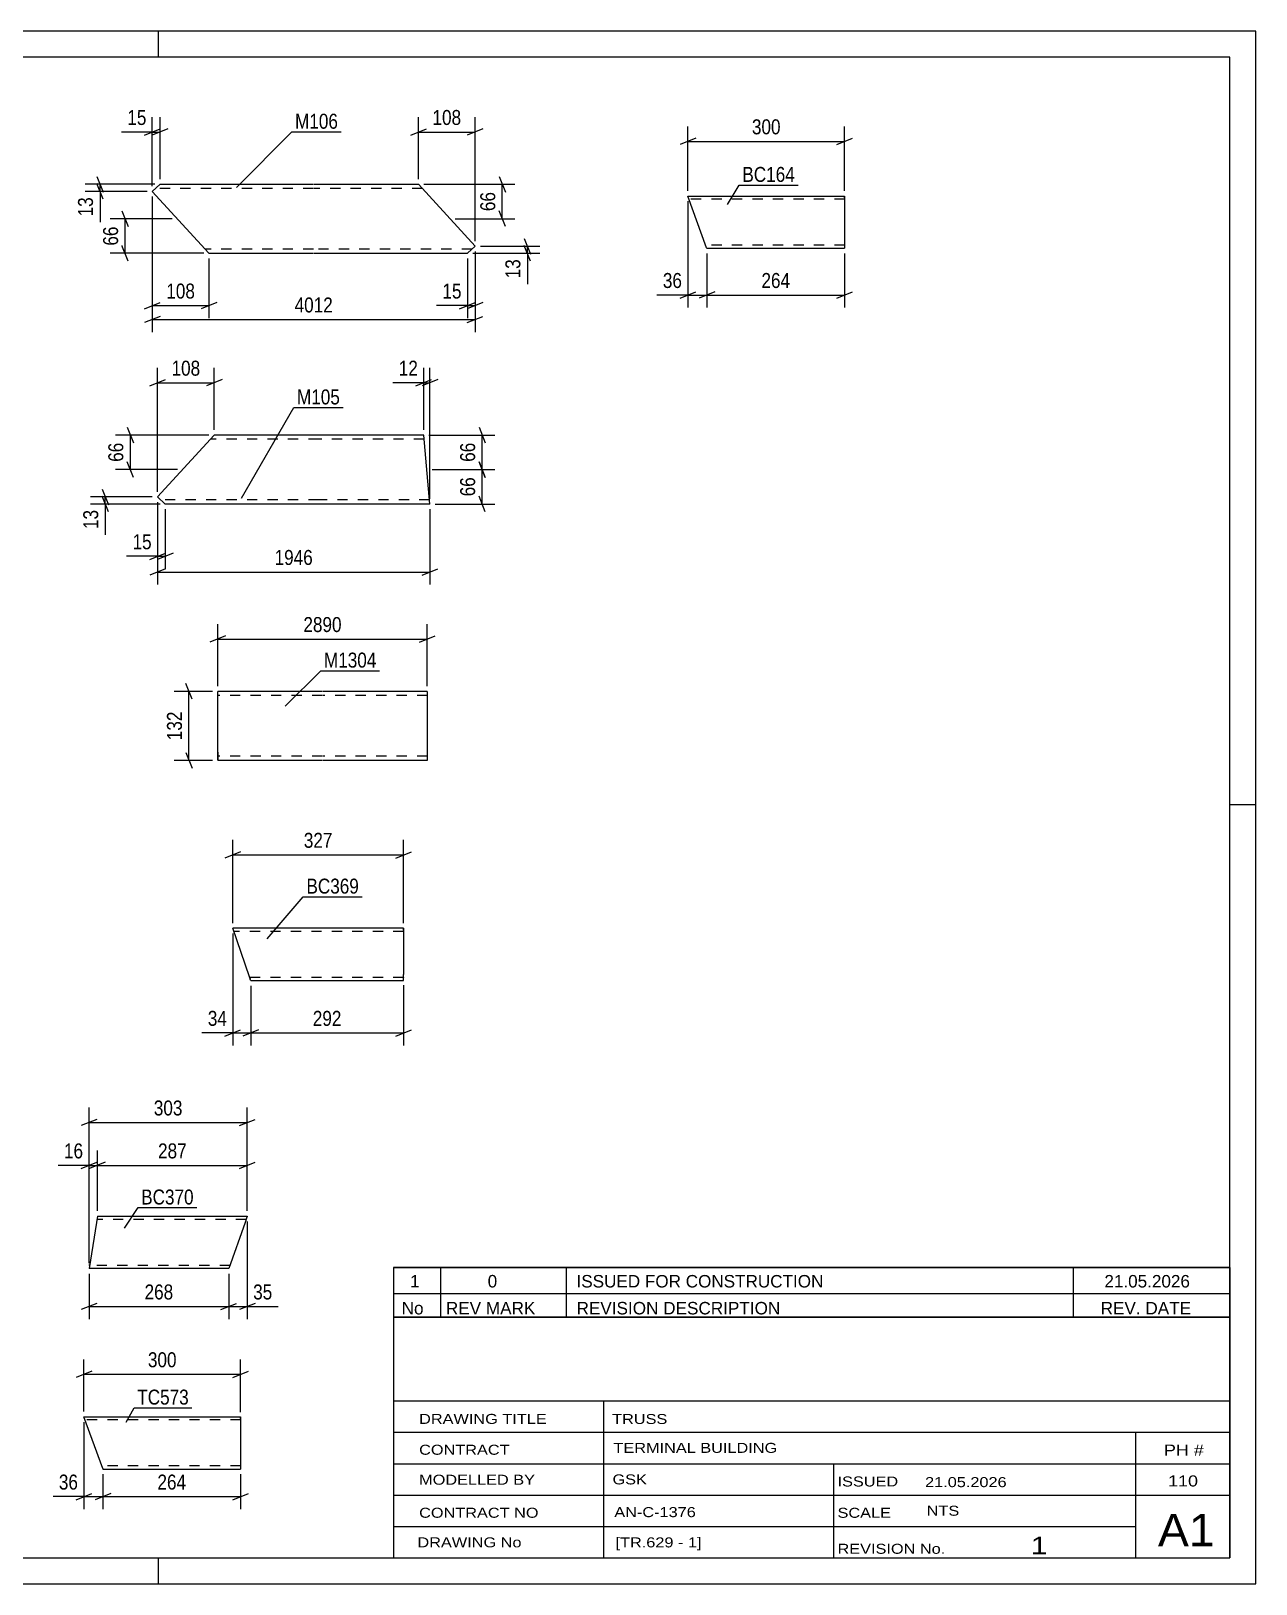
# Model space of a CAD drawing. Header units: millimetres. Extents: x 0 to 420, y 0 to 297.
# Drawn here: x 185.6 to 420, y 0 to 297 of the extents above; entities that cross this region are included whole.
import ezdxf

# ---------------------------------------------------------------- set-up
doc = ezdxf.new("R2010")
doc.units = ezdxf.units.MM
doc.linetypes.add('DXK_LINE_DOT2', pattern=[3.9198, 1.9599, -1.9599])
doc.styles.add('Arial Narrow', font='ARIALN.TTF', dxfattribs={"height": 0.2})

# ---------------------------------------------------------------- blocks, each defined once
blk = doc.blocks.new('Unknown-122571233-1134')
at = {"color": 5, "linetype": 'Continuous'}
for p, q in [((420, 297), (0, 297)), ((210, 292), (210, 297)), ((420, 0), (420, 297)), ((415, 292), (5, 292)), ((415, 5), (415, 292)), ((420, 149), (415, 149)), ((5, 5), (415, 5)), ((210, 0), (210, 5)), ((0, 0), (420, 0))]:
    blk.add_line(p, q, dxfattribs=at)
blk = doc.blocks.new('Part-122571233-10140 - 10135')
at = {"color": 2, "linetype": 'Continuous'}
for p, q in [((210.31, 267.69), (208.83, 266.34)), ((210.31, 267.69), (239.67, 267.69)), ((239.77, 267.69), (259.77, 267.69)), ((259.77, 267.69), (270.6, 255.83)), ((208.83, 266.34), (219.67, 254.49)), ((270.6, 255.83), (269.13, 254.49)), ((219.67, 254.49), (239.67, 254.49)), ((239.77, 254.49), (269.13, 254.49))]:
    blk.add_line(p, q, dxfattribs=at)
at = {"color": 7, "linetype": 'DXK_LINE_DOT2'}
for p, q in [((239.67, 266.89), (209.43, 266.89)), ((260.5, 266.89), (239.77, 266.89)), ((239.67, 255.29), (218.93, 255.29)), ((270, 255.29), (239.77, 255.29))]:
    blk.add_line(p, q, dxfattribs=at)
blk = doc.blocks.new('Part-122571233-10148 - 10147')
at = {"color": 2, "linetype": 'Continuous'}
for p, q in [((209.83, 207.89), (220.67, 219.74)), ((240.67, 219.74), (220.67, 219.74)), ((260.77, 219.74), (240.77, 219.74)), ((261.95, 206.54), (260.77, 219.74)), ((211.31, 206.54), (209.83, 207.89)), ((240.67, 206.54), (211.31, 206.54)), ((261.95, 206.54), (240.77, 206.54))]:
    blk.add_line(p, q, dxfattribs=at)
at = {"color": 7, "linetype": 'DXK_LINE_DOT2'}
for p, q in [((240.67, 218.94), (219.94, 218.94)), ((260.84, 218.94), (240.77, 218.94)), ((240.67, 207.34), (210.43, 207.34)), ((261.88, 207.34), (240.77, 207.34)), ((261.88, 207.34), (261.87, 207.4))]:
    blk.add_line(p, q, dxfattribs=at)
blk = doc.blocks.new('Part-122571233-12388 - 12387')
at = {"color": 2, "linetype": 'Continuous'}
for p, q in [((198.14, 69.13), (196.72, 60.33)), ((198.33, 70.33), (198.14, 69.13)), ((198.33, 70.33), (227, 70.33)), ((226.58, 69.13), (223.47, 60.33)), ((226.88, 69.98), (226.58, 69.13)), ((226.97, 70.24), (226.88, 69.98)), ((227, 70.33), (226.97, 70.24)), ((223.47, 60.33), (196.72, 60.33))]:
    blk.add_line(p, q, dxfattribs=at)
at = {"color": 7, "linetype": 'DXK_LINE_DOT2'}
for p, q in [((226.79, 69.73), (198.24, 69.73)), ((198.32, 70.24), (198.28, 69.98)), ((198.33, 70.33), (198.32, 70.24)), ((227, 70.33), (226.88, 69.98)), ((196.82, 60.98), (196.81, 60.93)), ((196.81, 60.93), (196.82, 60.98)), ((223.68, 60.93), (196.81, 60.93)), ((196.84, 61.07), (196.82, 60.98)), ((196.82, 60.98), (196.84, 61.07))]:
    blk.add_line(p, q, dxfattribs=at)
blk = doc.blocks.new('Part-122571233-10161 - 10160')
at = {"color": 2, "linetype": 'Continuous'}
for p, q in [((241.35, 170.71), (221.35, 170.71)), ((221.35, 159.11), (221.35, 170.71)), ((261.45, 170.71), (241.45, 170.71)), ((261.45, 170.71), (261.45, 157.51)), ((221.35, 159.11), (221.35, 157.51)), ((241.35, 157.51), (221.35, 157.51)), ((261.45, 157.51), (241.45, 157.51))]:
    blk.add_line(p, q, dxfattribs=at)
at = {"color": 7, "linetype": 'DXK_LINE_DOT2'}
for p, q in [((241.35, 169.91), (221.35, 169.91)), ((261.45, 169.91), (241.45, 169.91)), ((221.35, 157.63), (221.35, 159.11)), ((221.35, 158.31), (221.35, 158.37)), ((241.35, 158.31), (221.35, 158.31)), ((261.45, 158.31), (241.45, 158.31)), ((261.45, 158.31), (261.45, 158.37))]:
    blk.add_line(p, q, dxfattribs=at)
blk = doc.blocks.new('Part-122571233-12396 - 12395')
at = {"color": 2, "linetype": 'Continuous'}
for p, q in [((199.34, 22.06), (195.73, 31.97)), ((195.73, 31.97), (225.73, 31.97)), ((225.73, 31.97), (225.73, 31.88)), ((225.73, 31.88), (225.73, 21.97)), ((199.34, 22.06), (199.37, 21.97)), ((199.37, 21.97), (225.73, 21.97))]:
    blk.add_line(p, q, dxfattribs=at)
at = {"color": 7, "linetype": 'DXK_LINE_DOT2'}
for p, q in [((225.73, 31.37), (195.95, 31.37)), ((225.73, 31.62), (225.73, 31.97)), ((225.73, 22.57), (199.16, 22.57))]:
    blk.add_line(p, q, dxfattribs=at)
blk = doc.blocks.new('Part-122571233-12403 - 12402')
at = {"color": 2, "linetype": 'Continuous'}
for p, q in [((314.9, 255.54), (311.3, 265.45)), ((311.3, 265.45), (341.3, 265.45)), ((341.3, 265.45), (341.3, 265.36)), ((341.3, 265.36), (341.3, 255.45)), ((314.9, 255.54), (314.94, 255.45)), ((314.94, 255.45), (341.3, 255.45))]:
    blk.add_line(p, q, dxfattribs=at)
at = {"color": 7, "linetype": 'DXK_LINE_DOT2'}
for p, q in [((341.3, 264.85), (311.52, 264.85)), ((341.3, 265.1), (341.3, 265.45)), ((341.3, 256.05), (314.72, 256.05))]:
    blk.add_line(p, q, dxfattribs=at)
blk = doc.blocks.new('Part-122571233-12381 - 12379')
at = {"color": 2, "linetype": 'Continuous'}
for p, q in [((256.9, 125.39), (224.23, 125.39)), ((227.41, 116.14), (224.23, 125.39)), ((256.9, 125.39), (256.9, 125.3)), ((256.9, 125.3), (256.9, 125.04)), ((256.9, 125.04), (256.9, 124.19)), ((256.9, 124.19), (256.9, 116.59)), ((227.63, 115.49), (227.41, 116.14)), ((256.9, 115.39), (256.9, 116.59)), ((227.63, 115.49), (227.66, 115.39)), ((227.66, 115.39), (256.9, 115.39))]:
    blk.add_line(p, q, dxfattribs=at)
at = {"color": 7, "linetype": 'DXK_LINE_DOT2'}
for p, q in [((256.9, 124.79), (224.44, 124.79)), ((256.9, 125.04), (256.9, 125.39)), ((256.9, 124.65), (256.9, 124.19)), ((227.41, 116.14), (227.54, 115.75)), ((256.9, 115.99), (227.45, 115.99)), ((256.9, 115.99), (256.9, 116.59)), ((256.9, 116.04), (256.9, 115.99)), ((256.9, 115.39), (256.9, 115.49))]:
    blk.add_line(p, q, dxfattribs=at)
blk = doc.blocks.new('StraightDimension-122571233-10339 - 10135')
at = {"color": 7, "linetype": 'Continuous'}
for p, q in [((269.13, 253.49), (269.13, 242.09)), ((270.6, 254.83), (270.6, 242.09)), ((267.63, 243.89), (270.63, 245.09)), ((272.1, 245.09), (269.1, 243.89)), ((269.13, 244.49), (270.6, 244.49))]:
    blk.add_line(p, q, dxfattribs=at)
at = {"color": 0}
blk.add_wipeout([(268.6, 245.24), (268.6, 249.44), (263.74, 249.44), (263.74, 245.24)], dxfattribs=at)
at = {"color": 7, "linetype": 'Continuous'}
blk.add_line((269.13, 244.49), (263.22, 244.49), dxfattribs=at)
blk.add_line((269.13, 244.49), (263.22, 244.49), dxfattribs=at)
at = {"color": 3, "style": 'Arial Narrow'}
blk.add_text('15', height=2.863, dxfattribs=at).set_placement((264.34, 245.84))
blk = doc.blocks.new('StraightDimension-122571233-10360 - 10135')
at = {"color": 7, "linetype": 'Continuous'}
for p, q in [((203.03, 262.59), (204.23, 259.59)), ((212.63, 261.09), (200.78, 261.09)), ((203.63, 254.49), (203.63, 261.09)), ((204.23, 252.99), (203.03, 255.99)), ((218.67, 254.49), (200.78, 254.49))]:
    blk.add_line(p, q, dxfattribs=at)
at = {"color": 0}
blk.add_wipeout([(202.88, 260.21), (198.68, 260.21), (198.68, 255.36), (202.88, 255.36)], dxfattribs=at)
at = {"color": 3, "style": 'Arial Narrow'}
blk.add_text('66', height=2.863, rotation=90.0002, dxfattribs=at).set_placement((202.28, 255.96))
blk = doc.blocks.new('StraightDimension-122571233-10352 - 10135')
at = {"color": 7, "linetype": 'Continuous'}
for p, q in [((208.83, 267.34), (208.83, 280.54)), ((210.31, 268.69), (210.31, 280.54)), ((207.33, 277.09), (210.33, 278.29)), ((211.81, 278.29), (208.81, 277.09)), ((208.83, 277.69), (210.31, 277.69))]:
    blk.add_line(p, q, dxfattribs=at)
at = {"color": 0}
blk.add_wipeout([(208.31, 278.44), (208.31, 282.64), (203.45, 282.64), (203.45, 278.44)], dxfattribs=at)
at = {"color": 7, "linetype": 'Continuous'}
blk.add_line((208.83, 277.69), (202.92, 277.69), dxfattribs=at)
blk.add_line((208.83, 277.69), (202.92, 277.69), dxfattribs=at)
at = {"color": 3, "style": 'Arial Narrow'}
blk.add_text('15', height=2.863, dxfattribs=at).set_placement((204.05, 279.04))
blk = doc.blocks.new('StraightDimension-122571233-10344 - 10135')
at = {"color": 7, "linetype": 'Continuous'}
for p, q in [((208.83, 265.34), (208.83, 242.09)), ((219.67, 253.49), (219.67, 242.09)), ((207.33, 243.89), (210.33, 245.09)), ((208.83, 244.49), (219.67, 244.49)), ((221.17, 245.09), (218.17, 243.89))]:
    blk.add_line(p, q, dxfattribs=at)
at = {"color": 0}
blk.add_wipeout([(217.59, 245.24), (217.59, 249.44), (210.91, 249.44), (210.91, 245.24)], dxfattribs=at)
at = {"color": 3, "style": 'Arial Narrow'}
blk.add_text('108', height=2.863, dxfattribs=at).set_placement((211.51, 245.84))
blk = doc.blocks.new('StraightDimension-122571233-10356 - 10135')
at = {"color": 7, "linetype": 'Continuous'}
for p, q in [((209.31, 267.69), (195.98, 267.69)), ((198.23, 269.19), (199.43, 266.19)), ((199.43, 264.84), (198.23, 267.84)), ((198.83, 266.34), (198.83, 267.69)), ((207.83, 266.34), (195.98, 266.34))]:
    blk.add_line(p, q, dxfattribs=at)
at = {"color": 0}
blk.add_wipeout([(198.08, 265.81), (193.88, 265.81), (193.88, 260.95), (198.08, 260.95)], dxfattribs=at)
at = {"color": 7, "linetype": 'Continuous'}
blk.add_line((198.83, 266.34), (198.83, 260.43), dxfattribs=at)
blk.add_line((198.83, 266.34), (198.83, 260.43), dxfattribs=at)
at = {"color": 3, "style": 'Arial Narrow'}
blk.add_text('13', height=2.863, rotation=90.0002, dxfattribs=at).set_placement((197.48, 261.55))
blk = doc.blocks.new('StraightDimension-122571233-10348 - 10135')
at = {"color": 7, "linetype": 'Continuous'}
for p, q in [((259.77, 268.69), (259.77, 280.54)), ((270.6, 256.83), (270.6, 280.54)), ((258.27, 277.09), (261.27, 278.29)), ((259.77, 277.69), (270.6, 277.69)), ((272.1, 278.29), (269.1, 277.09))]:
    blk.add_line(p, q, dxfattribs=at)
at = {"color": 0}
blk.add_wipeout([(268.53, 278.44), (268.53, 282.64), (261.84, 282.64), (261.84, 278.44)], dxfattribs=at)
at = {"color": 3, "style": 'Arial Narrow'}
blk.add_text('108', height=2.863, dxfattribs=at).set_placement((262.44, 279.04))
blk = doc.blocks.new('StraightDimension-122571233-10364 - 10135')
at = {"color": 7, "linetype": 'Continuous'}
for p, q in [((260.77, 267.69), (278.2, 267.69)), ((275.2, 269.19), (276.4, 266.19)), ((275.8, 261.09), (275.8, 267.69)), ((276.4, 259.59), (275.2, 262.59)), ((266.8, 261.09), (278.2, 261.09))]:
    blk.add_line(p, q, dxfattribs=at)
at = {"color": 0}
blk.add_wipeout([(275.05, 266.81), (270.85, 266.81), (270.85, 261.96), (275.05, 261.96)], dxfattribs=at)
at = {"color": 3, "style": 'Arial Narrow'}
blk.add_text('66', height=2.863, rotation=90.0002, dxfattribs=at).set_placement((274.45, 262.56))
blk = doc.blocks.new('StraightDimension-122571233-10368 - 10135')
at = {"color": 7, "linetype": 'Continuous'}
for p, q in [((271.6, 255.83), (283, 255.83)), ((280, 257.33), (281.2, 254.33)), ((281.2, 252.99), (280, 255.99)), ((280.6, 254.49), (280.6, 255.83)), ((270.13, 254.49), (283, 254.49))]:
    blk.add_line(p, q, dxfattribs=at)
at = {"color": 0}
blk.add_wipeout([(279.85, 253.96), (275.65, 253.96), (275.65, 249.1), (279.85, 249.1)], dxfattribs=at)
at = {"color": 7, "linetype": 'Continuous'}
blk.add_line((280.6, 254.49), (280.6, 248.58), dxfattribs=at)
blk.add_line((280.6, 254.49), (280.6, 248.58), dxfattribs=at)
at = {"color": 3, "style": 'Arial Narrow'}
blk.add_text('13', height=2.863, rotation=90.0002, dxfattribs=at).set_placement((279.25, 249.7))
blk = doc.blocks.new('StraightDimension-122571233-10372 - 10135')
at = {"color": 7, "linetype": 'Continuous'}
for p, q in [((208.83, 265.34), (208.83, 239.43)), ((270.6, 254.83), (270.6, 239.43)), ((210.33, 242.43), (207.33, 241.23)), ((208.83, 241.83), (270.6, 241.83)), ((269.1, 241.23), (272.1, 242.43))]:
    blk.add_line(p, q, dxfattribs=at)
at = {"color": 0}
blk.add_wipeout([(243.97, 242.58), (243.97, 246.78), (235.46, 246.78), (235.46, 242.58)], dxfattribs=at)
at = {"color": 3, "style": 'Arial Narrow'}
blk.add_text('4012', height=2.863, dxfattribs=at).set_placement((236.06, 243.18))
blk = doc.blocks.new('StraightDimension-122571233-10392 - 10147')
at = {"color": 7, "linetype": 'Continuous'}
for p, q in [((199.23, 209.39), (200.43, 206.39)), ((200.43, 205.04), (199.23, 208.04)), ((208.83, 207.89), (196.98, 207.89)), ((210.31, 206.54), (196.98, 206.54)), ((199.83, 206.54), (199.83, 207.89))]:
    blk.add_line(p, q, dxfattribs=at)
at = {"color": 0}
blk.add_wipeout([(199.08, 206.01), (194.88, 206.01), (194.88, 201.16), (199.08, 201.16)], dxfattribs=at)
at = {"color": 7, "linetype": 'Continuous'}
blk.add_line((199.83, 206.54), (199.83, 200.63), dxfattribs=at)
blk.add_line((199.83, 206.54), (199.83, 200.63), dxfattribs=at)
at = {"color": 3, "style": 'Arial Narrow'}
blk.add_text('13', height=2.863, rotation=90.0002, dxfattribs=at).set_placement((198.48, 201.76))
blk = doc.blocks.new('StraightDimension-122571233-10384 - 10147')
at = {"color": 7, "linetype": 'Continuous'}
for p, q in [((209.83, 206.89), (209.83, 194.14)), ((211.31, 205.54), (211.31, 194.14)), ((208.33, 195.94), (211.33, 197.14)), ((212.81, 197.14), (209.81, 195.94)), ((209.83, 196.54), (211.31, 196.54))]:
    blk.add_line(p, q, dxfattribs=at)
at = {"color": 0}
blk.add_wipeout([(209.31, 197.29), (209.31, 201.49), (204.45, 201.49), (204.45, 197.29)], dxfattribs=at)
at = {"color": 7, "linetype": 'Continuous'}
blk.add_line((209.83, 196.54), (203.92, 196.54), dxfattribs=at)
blk.add_line((209.83, 196.54), (203.92, 196.54), dxfattribs=at)
at = {"color": 3, "style": 'Arial Narrow'}
blk.add_text('15', height=2.863, dxfattribs=at).set_placement((205.05, 197.89))
blk = doc.blocks.new('StraightDimension-122571233-10376 - 10147')
at = {"color": 7, "linetype": 'Continuous'}
for p, q in [((260.77, 220.74), (260.77, 232.59)), ((261.95, 207.54), (261.95, 232.59)), ((259.27, 229.14), (262.27, 230.34)), ((263.45, 230.34), (260.45, 229.14)), ((260.77, 229.74), (261.95, 229.74))]:
    blk.add_line(p, q, dxfattribs=at)
at = {"color": 0}
blk.add_wipeout([(260.24, 230.49), (260.24, 234.69), (255.39, 234.69), (255.39, 230.49)], dxfattribs=at)
at = {"color": 7, "linetype": 'Continuous'}
blk.add_line((260.77, 229.74), (254.86, 229.74), dxfattribs=at)
blk.add_line((260.77, 229.74), (254.86, 229.74), dxfattribs=at)
at = {"color": 3, "style": 'Arial Narrow'}
blk.add_text('12', height=2.863, dxfattribs=at).set_placement((255.99, 231.09))
blk = doc.blocks.new('StraightDimension-122571233-10396 - 10147')
at = {"color": 7, "linetype": 'Continuous'}
for p, q in [((271.35, 221.24), (272.55, 218.24)), ((261.77, 219.74), (274.35, 219.74)), ((271.95, 213.14), (271.95, 219.74)), ((272.55, 211.64), (271.35, 214.64)), ((262.36, 213.14), (274.35, 213.14))]:
    blk.add_line(p, q, dxfattribs=at)
at = {"color": 0}
blk.add_wipeout([(271.2, 218.87), (267, 218.87), (267, 214.01), (271.2, 214.01)], dxfattribs=at)
at = {"color": 3, "style": 'Arial Narrow'}
blk.add_text('66', height=2.863, rotation=90.0002, dxfattribs=at).set_placement((270.6, 214.61))
blk = doc.blocks.new('StraightDimension-122571233-10388 - 10147')
at = {"color": 7, "linetype": 'Continuous'}
for p, q in [((204.03, 221.24), (205.23, 218.24)), ((219.67, 219.74), (201.78, 219.74)), ((204.63, 213.14), (204.63, 219.74)), ((205.23, 211.64), (204.03, 214.64)), ((213.63, 213.14), (201.78, 213.14))]:
    blk.add_line(p, q, dxfattribs=at)
at = {"color": 0}
blk.add_wipeout([(203.88, 218.87), (199.68, 218.87), (199.68, 214.01), (203.88, 214.01)], dxfattribs=at)
at = {"color": 3, "style": 'Arial Narrow'}
blk.add_text('66', height=2.863, rotation=90.0002, dxfattribs=at).set_placement((203.28, 214.61))
blk = doc.blocks.new('StraightDimension-122571233-10380 - 10147')
at = {"color": 7, "linetype": 'Continuous'}
for p, q in [((209.83, 208.89), (209.83, 232.59)), ((220.67, 220.74), (220.67, 232.59)), ((208.33, 229.14), (211.33, 230.34)), ((209.83, 229.74), (220.67, 229.74)), ((222.17, 230.34), (219.17, 229.14))]:
    blk.add_line(p, q, dxfattribs=at)
at = {"color": 0}
blk.add_wipeout([(218.59, 230.49), (218.59, 234.69), (211.91, 234.69), (211.91, 230.49)], dxfattribs=at)
at = {"color": 3, "style": 'Arial Narrow'}
blk.add_text('108', height=2.863, dxfattribs=at).set_placement((212.51, 231.09))
blk = doc.blocks.new('StraightDimension-122571233-10397 - 10147')
at = {"color": 7, "linetype": 'Continuous'}
for p, q in [((271.35, 214.64), (272.55, 211.64)), ((262.36, 213.14), (274.35, 213.14)), ((271.95, 206.54), (271.95, 213.14)), ((272.55, 205.04), (271.35, 208.04)), ((262.95, 206.54), (274.35, 206.54))]:
    blk.add_line(p, q, dxfattribs=at)
at = {"color": 0}
blk.add_wipeout([(271.2, 212.27), (267, 212.27), (267, 207.41), (271.2, 207.41)], dxfattribs=at)
at = {"color": 3, "style": 'Arial Narrow'}
blk.add_text('66', height=2.863, rotation=90.0002, dxfattribs=at).set_placement((270.6, 208.01))
blk = doc.blocks.new('StraightDimension-122571233-10402 - 10147')
at = {"color": 7, "linetype": 'Continuous'}
for p, q in [((209.83, 206.89), (209.83, 191.14)), ((261.95, 205.54), (261.95, 191.14)), ((211.33, 194.14), (208.33, 192.94)), ((209.83, 193.54), (261.95, 193.54)), ((260.45, 192.94), (263.45, 194.14))]:
    blk.add_line(p, q, dxfattribs=at)
at = {"color": 0}
blk.add_wipeout([(240.15, 194.29), (240.15, 198.49), (231.63, 198.49), (231.63, 194.29)], dxfattribs=at)
at = {"color": 3, "style": 'Arial Narrow'}
blk.add_text('1946', height=2.863, dxfattribs=at).set_placement((232.23, 194.89))
blk = doc.blocks.new('StraightDimension-122571233-12493 - 12387')
at = {"color": 7, "linetype": 'Continuous'}
for p, q in [((199.83, 80.64), (196.83, 79.44)), ((198.33, 71.33), (198.33, 82.89)), ((225.5, 79.44), (228.5, 80.64)), ((227, 71.33), (227, 82.89)), ((198.33, 80.04), (227, 80.04))]:
    blk.add_line(p, q, dxfattribs=at)
at = {"color": 0}
blk.add_wipeout([(216.01, 80.79), (216.01, 84.99), (209.33, 84.99), (209.33, 80.79)], dxfattribs=at)
at = {"color": 3, "style": 'Arial Narrow'}
blk.add_text('287', height=2.863, dxfattribs=at).set_placement((209.93, 81.39))
blk = doc.blocks.new('StraightDimension-122571233-12530 - 12387')
at = {"color": 7, "linetype": 'Continuous'}
for p, q in [((196.72, 59.33), (196.72, 50.66)), ((223.47, 59.33), (223.47, 50.66)), ((198.22, 53.66), (195.22, 52.46)), ((221.97, 52.46), (224.97, 53.66)), ((196.72, 53.06), (223.47, 53.06))]:
    blk.add_line(p, q, dxfattribs=at)
at = {"color": 0}
blk.add_wipeout([(213.44, 53.81), (213.44, 58.01), (206.75, 58.01), (206.75, 53.81)], dxfattribs=at)
at = {"color": 3, "style": 'Arial Narrow'}
blk.add_text('268', height=2.863, dxfattribs=at).set_placement((207.35, 54.41))
blk = doc.blocks.new('StraightDimension-122571233-12494 - 12387')
at = {"color": 7, "linetype": 'Continuous'}
for p, q in [((195.22, 79.44), (198.22, 80.64)), ((196.72, 61.33), (196.72, 82.89)), ((199.83, 80.64), (196.83, 79.44)), ((198.33, 71.33), (198.33, 82.89)), ((196.72, 80.04), (198.33, 80.04))]:
    blk.add_line(p, q, dxfattribs=at)
at = {"color": 0}
blk.add_wipeout([(196.19, 80.79), (196.19, 84.99), (191.33, 84.99), (191.33, 80.79)], dxfattribs=at)
at = {"color": 7, "linetype": 'Continuous'}
blk.add_line((196.72, 80.04), (190.81, 80.04), dxfattribs=at)
blk.add_line((196.72, 80.04), (190.81, 80.04), dxfattribs=at)
at = {"color": 3, "style": 'Arial Narrow'}
blk.add_text('16', height=2.863, dxfattribs=at).set_placement((191.93, 81.39))
blk = doc.blocks.new('StraightDimension-122571233-12529 - 12387')
at = {"color": 7, "linetype": 'Continuous'}
for p, q in [((227, 69.33), (227, 50.66)), ((223.47, 59.33), (223.47, 50.66)), ((221.97, 52.46), (224.97, 53.66)), ((228.5, 53.66), (225.5, 52.46)), ((223.47, 53.06), (227, 53.06))]:
    blk.add_line(p, q, dxfattribs=at)
at = {"color": 0}
blk.add_wipeout([(232.38, 53.81), (232.38, 58.01), (227.53, 58.01), (227.53, 53.81)], dxfattribs=at)
at = {"color": 7, "linetype": 'Continuous'}
blk.add_line((227, 53.06), (232.91, 53.06), dxfattribs=at)
blk.add_line((227, 53.06), (232.91, 53.06), dxfattribs=at)
at = {"color": 3, "style": 'Arial Narrow'}
blk.add_text('35', height=2.863, dxfattribs=at).set_placement((228.13, 54.41))
blk = doc.blocks.new('StraightDimension-122571233-12564 - 12387')
at = {"color": 7, "linetype": 'Continuous'}
for p, q in [((196.72, 61.33), (196.72, 91.1)), ((227, 71.33), (227, 91.1)), ((198.22, 88.85), (195.22, 87.65)), ((196.72, 88.25), (227, 88.25)), ((225.5, 87.65), (228.5, 88.85))]:
    blk.add_line(p, q, dxfattribs=at)
at = {"color": 0}
blk.add_wipeout([(215.2, 89), (215.2, 93.2), (208.52, 93.2), (208.52, 89)], dxfattribs=at)
at = {"color": 3, "style": 'Arial Narrow'}
blk.add_text('303', height=2.863, dxfattribs=at).set_placement((209.12, 89.6))
blk = doc.blocks.new('StraightDimension-122571233-11984 - 10160')
at = {"color": 7, "linetype": 'Continuous'}
for p, q in [((220.35, 170.71), (213, 170.71)), ((216.45, 169.21), (215.25, 172.21)), ((215.85, 157.51), (215.85, 170.71)), ((220.35, 157.51), (213, 157.51)), ((215.25, 159.01), (216.45, 156.01))]:
    blk.add_line(p, q, dxfattribs=at)
at = {"color": 0}
blk.add_wipeout([(215.1, 167.45), (210.9, 167.45), (210.9, 160.77), (215.1, 160.77)], dxfattribs=at)
at = {"color": 3, "style": 'Arial Narrow'}
blk.add_text('132', height=2.863, rotation=90.0002, dxfattribs=at).set_placement((214.5, 161.37))
blk = doc.blocks.new('StraightDimension-122571233-10406 - 10160')
at = {"color": 7, "linetype": 'Continuous'}
for p, q in [((222.85, 181.31), (219.85, 180.11)), ((221.35, 171.71), (221.35, 183.56)), ((259.95, 180.11), (262.95, 181.31)), ((261.45, 171.71), (261.45, 183.56)), ((221.35, 180.71), (261.45, 180.71))]:
    blk.add_line(p, q, dxfattribs=at)
at = {"color": 0}
blk.add_wipeout([(245.65, 181.46), (245.65, 185.66), (237.14, 185.66), (237.14, 181.46)], dxfattribs=at)
at = {"color": 3, "style": 'Arial Narrow'}
blk.add_text('2890', height=2.863, dxfattribs=at).set_placement((237.74, 182.06))
blk = doc.blocks.new('StraightDimension-122571233-12578 - 12395')
at = {"color": 7, "linetype": 'Continuous'}
for p, q in [((195.73, 32.97), (195.73, 42.94)), ((225.73, 32.88), (225.73, 42.94)), ((197.23, 40.69), (194.23, 39.49)), ((195.73, 40.09), (225.73, 40.09)), ((224.23, 39.49), (227.23, 40.69))]:
    blk.add_line(p, q, dxfattribs=at)
at = {"color": 0}
blk.add_wipeout([(214.08, 40.84), (214.08, 45.04), (207.39, 45.04), (207.39, 40.84)], dxfattribs=at)
at = {"color": 3, "style": 'Arial Narrow'}
blk.add_text('300', height=2.863, dxfattribs=at).set_placement((207.99, 41.44))
blk = doc.blocks.new('StraightDimension-122571233-12589 - 12395')
at = {"color": 7, "linetype": 'Continuous'}
for p, q in [((199.37, 20.97), (199.37, 14.3)), ((225.73, 20.97), (225.73, 14.3)), ((200.87, 17.3), (197.87, 16.1)), ((199.37, 16.7), (225.73, 16.7)), ((224.23, 16.1), (227.23, 17.3))]:
    blk.add_line(p, q, dxfattribs=at)
at = {"color": 0}
blk.add_wipeout([(215.9, 17.45), (215.9, 21.65), (209.21, 21.65), (209.21, 17.45)], dxfattribs=at)
at = {"color": 3, "style": 'Arial Narrow'}
blk.add_text('264', height=2.863, dxfattribs=at).set_placement((209.81, 18.05))
blk = doc.blocks.new('StraightDimension-122571233-12590 - 12395')
at = {"color": 7, "linetype": 'Continuous'}
for p, q in [((195.73, 30.97), (195.73, 14.3)), ((199.37, 20.97), (199.37, 14.3)), ((194.23, 16.1), (197.23, 17.3)), ((195.73, 16.7), (199.37, 16.7)), ((200.87, 17.3), (197.87, 16.1))]:
    blk.add_line(p, q, dxfattribs=at)
at = {"color": 0}
blk.add_wipeout([(195.21, 17.45), (195.21, 21.65), (190.35, 21.65), (190.35, 17.45)], dxfattribs=at)
at = {"color": 7, "linetype": 'Continuous'}
blk.add_line((195.73, 16.7), (189.83, 16.7), dxfattribs=at)
blk.add_line((195.73, 16.7), (189.83, 16.7), dxfattribs=at)
at = {"color": 3, "style": 'Arial Narrow'}
blk.add_text('36', height=2.863, dxfattribs=at).set_placement((190.95, 18.05))
blk = doc.blocks.new('StraightDimension-122571233-12660 - 12402')
at = {"color": 7, "linetype": 'Continuous'}
for p, q in [((311.3, 264.45), (311.3, 244.11)), ((314.94, 254.45), (314.94, 244.11)), ((309.8, 245.91), (312.8, 247.11)), ((311.3, 246.51), (314.94, 246.51)), ((316.44, 247.11), (313.44, 245.91))]:
    blk.add_line(p, q, dxfattribs=at)
at = {"color": 0}
blk.add_wipeout([(310.77, 247.26), (310.77, 251.46), (305.92, 251.46), (305.92, 247.26)], dxfattribs=at)
at = {"color": 7, "linetype": 'Continuous'}
blk.add_line((311.3, 246.51), (305.39, 246.51), dxfattribs=at)
blk.add_line((311.3, 246.51), (305.39, 246.51), dxfattribs=at)
at = {"color": 3, "style": 'Arial Narrow'}
blk.add_text('36', height=2.863, dxfattribs=at).set_placement((306.52, 247.86))
blk = doc.blocks.new('StraightDimension-122571233-12659 - 12402')
at = {"color": 7, "linetype": 'Continuous'}
for p, q in [((314.94, 254.45), (314.94, 244.11)), ((341.3, 254.45), (341.3, 244.11)), ((316.44, 247.11), (313.44, 245.91)), ((314.94, 246.51), (341.3, 246.51)), ((339.8, 245.91), (342.8, 247.11))]:
    blk.add_line(p, q, dxfattribs=at)
at = {"color": 0}
blk.add_wipeout([(331.46, 247.26), (331.46, 251.46), (324.78, 251.46), (324.78, 247.26)], dxfattribs=at)
at = {"color": 3, "style": 'Arial Narrow'}
blk.add_text('264', height=2.863, dxfattribs=at).set_placement((325.38, 247.86))
blk = doc.blocks.new('StraightDimension-122571233-12648 - 12402')
at = {"color": 7, "linetype": 'Continuous'}
for p, q in [((312.8, 276.5), (309.8, 275.3)), ((311.3, 266.45), (311.3, 278.75)), ((339.8, 275.3), (342.8, 276.5)), ((341.3, 266.45), (341.3, 278.75)), ((311.3, 275.9), (341.3, 275.9))]:
    blk.add_line(p, q, dxfattribs=at)
at = {"color": 0}
blk.add_wipeout([(329.64, 276.65), (329.64, 280.85), (322.96, 280.85), (322.96, 276.65)], dxfattribs=at)
at = {"color": 3, "style": 'Arial Narrow'}
blk.add_text('300', height=2.863, dxfattribs=at).set_placement((323.56, 277.25))
blk = doc.blocks.new('StraightDimension-122571233-12438 - 12379')
at = {"color": 7, "linetype": 'Continuous'}
for p, q in [((225.73, 140.04), (222.73, 138.84)), ((224.23, 126.39), (224.23, 142.29)), ((255.4, 138.84), (258.4, 140.04)), ((256.9, 126.39), (256.9, 142.29)), ((224.23, 139.44), (256.9, 139.44))]:
    blk.add_line(p, q, dxfattribs=at)
at = {"color": 0}
blk.add_wipeout([(243.91, 140.19), (243.91, 144.39), (237.22, 144.39), (237.22, 140.19)], dxfattribs=at)
at = {"color": 3, "style": 'Arial Narrow'}
blk.add_text('327', height=2.863, dxfattribs=at).set_placement((237.82, 140.79))
blk = doc.blocks.new('StraightDimension-122571233-12449 - 12379')
at = {"color": 7, "linetype": 'Continuous'}
for p, q in [((227.66, 114.39), (227.66, 102.99)), ((256.9, 114.49), (256.9, 102.99)), ((229.16, 105.99), (226.16, 104.79)), ((227.66, 105.39), (256.9, 105.39)), ((255.4, 104.79), (258.4, 105.99))]:
    blk.add_line(p, q, dxfattribs=at)
at = {"color": 0}
blk.add_wipeout([(245.62, 106.14), (245.62, 110.34), (238.94, 110.34), (238.94, 106.14)], dxfattribs=at)
at = {"color": 3, "style": 'Arial Narrow'}
blk.add_text('292', height=2.863, dxfattribs=at).set_placement((239.54, 106.74))
blk = doc.blocks.new('StraightDimension-122571233-12450 - 12379')
at = {"color": 7, "linetype": 'Continuous'}
for p, q in [((224.23, 124.39), (224.23, 102.99)), ((227.66, 114.39), (227.66, 102.99)), ((222.73, 104.79), (225.73, 105.99)), ((224.23, 105.39), (227.66, 105.39)), ((229.16, 105.99), (226.16, 104.79))]:
    blk.add_line(p, q, dxfattribs=at)
at = {"color": 0}
blk.add_wipeout([(223.71, 106.14), (223.71, 110.34), (218.85, 110.34), (218.85, 106.14)], dxfattribs=at)
at = {"color": 7, "linetype": 'Continuous'}
blk.add_line((224.23, 105.39), (218.32, 105.39), dxfattribs=at)
blk.add_line((224.23, 105.39), (218.32, 105.39), dxfattribs=at)
at = {"color": 3, "style": 'Arial Narrow'}
blk.add_text('34', height=2.863, dxfattribs=at).set_placement((219.45, 106.74))
blk = doc.blocks.new('Unknown-122571233-12703')
at = {"color": 7, "linetype": 'Continuous'}
for p, q in [((255, 51.05), (255, 5)), ((255, 51.05), (415, 51.05)), ((415, 51), (415, 5)), ((255, 35), (415, 35)), ((295.14, 35), (295.14, 5)), ((255, 29), (415, 29)), ((397, 5.05), (397, 29.05)), ((255, 23), (415, 23)), ((339.14, 23), (339.14, 5)), ((255, 17), (415, 17)), ((255, 11), (397, 11)), ((255, 5), (415, 5))]:
    blk.add_line(p, q, dxfattribs=at)
at = {"color": 7, "style": 'Arial Narrow'}
for s, height, width, p in [('DRAWING TITLE', 1.9089, 1.425378, (259.88, 30.61)), ('TRUSS', 1.909, 1.425378, (296.81, 30.59)), ('TERMINAL BUILDING', 1.9089, 1.425378, (297.06, 25.07)), ('CONTRACT', 1.909, 1.425378, (259.88, 24.71)), ('MODELLED BY', 1.9089, 1.425378, (259.88, 18.98)), ('GSK', 1.909, 1.425378, (296.88, 19.04)), ('ISSUED', 1.909, 1.425378, (339.94, 18.64)), ('21.05.2026', 1.909, 1.425378, (356.69, 18.52)), ('CONTRACT NO', 1.9089, 1.425378, (259.88, 12.66)), ('AN-C-1376', 1.909, 1.425378, (297.23, 12.78)), ('SCALE', 1.909, 1.425378, (339.94, 12.65)), ('A1', 6.204, 1.25, (401.24, 7.2)), ('DRAWING No', 1.909, 1.425378, (259.56, 7)), ('[TR.629 - 1]', 1.9089, 1.425378, (297.46, 6.99)), ('1', 3.34, 1.5, (376.91, 5.68)), ('REVISION No.', 1.9089, 1.425378, (339.94, 5.77))]:
    blk.add_text(s, height=height, dxfattribs=dict(at, width=width)).set_placement(p)
at = {"color": 7, "linetype": 'Continuous', "style": 'Arial Narrow'}
for s, height, width, p in [('PH #', 2.1, 1.42538, (402.4, 24.55)), ('110', 2.1, 1.42538, (403.19, 18.65)), ('NTS', 1.909, 1.425378, (357, 13.05))]:
    blk.add_text(s, height=height, dxfattribs=dict(at, width=width)).set_placement(p)
blk = doc.blocks.new('Unknown-122571233-12704')
at = {"color": 7, "linetype": 'Continuous'}
for p, q in [((255, 60.55), (415, 60.55)), ((415, 60.55), (255, 60.55)), ((255, 60.55), (255, 55.55)), ((264, 60.55), (264, 55.55)), ((288, 60.55), (288, 55.55)), ((385, 60.55), (385, 55.55)), ((415, 60.55), (415, 55.55)), ((255, 55.55), (415, 55.55)), ((255, 55.55), (255, 51.05)), ((255, 55.55), (415, 55.55)), ((264, 55.55), (264, 51.05)), ((288, 55.55), (288, 51.05)), ((385, 55.55), (385, 51.05)), ((415, 55.55), (415, 51.05)), ((415, 51.05), (255, 51.05))]:
    blk.add_line(p, q, dxfattribs=at)
at = {"color": 7, "linetype": 'Continuous', "style": 'Arial Narrow'}
for s, height, width, p in [('1', 2.39, 1.196471, (258.16, 56.7)), ('0', 2.39, 1.196471, (273, 56.7)), ('ISSUED FOR CONSTRUCTION', 2.3861, 1.196471, (290, 56.7)), ('21.05.2026', 2.386, 1.196471, (391, 56.7)), ('No', 2.386, 1.2, (256.54, 51.55)), ('REV MARK', 2.386, 1.2, (265, 51.55)), ('REVISION DESCRIPTION', 2.3861, 1.2, (290, 51.55)), ('REV. DATE', 2.386, 1.2, (390.28, 51.55))]:
    blk.add_text(s, height=height, dxfattribs=dict(at, width=width)).set_placement(p)
blk = doc.blocks.new('Mark-122571233-10702 - 10135')
at = {"color": 0}
blk.add_wipeout([(244.37, 278.32), (244.37, 281.32), (236.14, 281.32), (236.14, 278.32)], dxfattribs=at)
blk.add_wipeout([(244.37, 278.32), (244.37, 281.32), (236.14, 281.32), (236.14, 278.32)], dxfattribs=at)
at = {"color": 30, "linetype": 'Continuous'}
for p, q in [((224.94, 267.11), (235.54, 277.72)), ((235.54, 277.72), (244.97, 277.72))]:
    blk.add_line(p, q, dxfattribs=at)
at = {"color": 3, "style": 'Arial Narrow'}
blk.add_text('M106', height=2.863, dxfattribs=at).set_placement((236.14, 278.32))
blk = doc.blocks.new('Mark-122571233-10705 - 10147')
at = {"color": 0}
blk.add_wipeout([(244.74, 225.59), (244.74, 228.59), (236.51, 228.59), (236.51, 225.59)], dxfattribs=at)
blk.add_wipeout([(244.74, 225.59), (244.74, 228.59), (236.51, 228.59), (236.51, 225.59)], dxfattribs=at)
at = {"color": 30, "linetype": 'Continuous'}
for p, q in [((225.91, 207.67), (235.91, 224.99)), ((235.91, 224.99), (245.34, 224.99))]:
    blk.add_line(p, q, dxfattribs=at)
at = {"color": 3, "style": 'Arial Narrow'}
blk.add_text('M105', height=2.863, dxfattribs=at).set_placement((236.51, 225.59))
blk = doc.blocks.new('Mark-122571233-12418 - 12387')
at = {"color": 0}
blk.add_wipeout([(216.75, 72.57), (216.75, 75.57), (206.7, 75.57), (206.7, 72.57)], dxfattribs=at)
blk.add_wipeout([(216.75, 72.57), (216.75, 75.57), (206.7, 75.57), (206.7, 72.57)], dxfattribs=at)
at = {"color": 30, "linetype": 'Continuous'}
for p, q in [((203.54, 68.06), (206.1, 71.97)), ((206.1, 71.97), (217.35, 71.97))]:
    blk.add_line(p, q, dxfattribs=at)
at = {"color": 3, "style": 'Arial Narrow'}
blk.add_text('BC370', height=2.863, dxfattribs=at).set_placement((206.7, 72.57))
blk = doc.blocks.new('Mark-122571233-10708 - 10160')
at = {"color": 0}
blk.add_wipeout([(251.73, 175.26), (251.73, 178.26), (241.67, 178.26), (241.67, 175.26)], dxfattribs=at)
blk.add_wipeout([(251.73, 175.26), (251.73, 178.26), (241.67, 178.26), (241.67, 175.26)], dxfattribs=at)
at = {"color": 30, "linetype": 'Continuous'}
for p, q in [((234.22, 167.88), (241.07, 174.66)), ((241.07, 174.66), (252.33, 174.66))]:
    blk.add_line(p, q, dxfattribs=at)
at = {"color": 3, "style": 'Arial Narrow'}
blk.add_text('M1304', height=2.863, dxfattribs=at).set_placement((241.67, 175.26))
blk = doc.blocks.new('Mark-122571233-12415 - 12395')
at = {"color": 0}
blk.add_wipeout([(215.82, 34.3), (215.82, 37.3), (205.95, 37.3), (205.95, 34.3)], dxfattribs=at)
blk.add_wipeout([(215.82, 34.3), (215.82, 37.3), (205.95, 37.3), (205.95, 34.3)], dxfattribs=at)
at = {"color": 30, "linetype": 'Continuous'}
for p, q in [((203.86, 30.92), (205.35, 33.7)), ((205.35, 33.7), (216.42, 33.7))]:
    blk.add_line(p, q, dxfattribs=at)
at = {"color": 3, "style": 'Arial Narrow'}
blk.add_text('TC573', height=2.863, dxfattribs=at).set_placement((205.95, 34.3))
blk = doc.blocks.new('Mark-122571233-12421 - 12402')
at = {"color": 0}
blk.add_wipeout([(331.78, 268.15), (331.78, 271.15), (321.73, 271.15), (321.73, 268.15)], dxfattribs=at)
blk.add_wipeout([(331.78, 268.15), (331.78, 271.15), (321.73, 271.15), (321.73, 268.15)], dxfattribs=at)
at = {"color": 30, "linetype": 'Continuous'}
for p, q in [((318.88, 263.84), (321.13, 267.55)), ((321.13, 267.55), (332.38, 267.55))]:
    blk.add_line(p, q, dxfattribs=at)
at = {"color": 3, "style": 'Arial Narrow'}
blk.add_text('BC164', height=2.863, dxfattribs=at).set_placement((321.73, 268.15))
blk = doc.blocks.new('Mark-122571233-12412 - 12379')
at = {"color": 0}
blk.add_wipeout([(248.37, 132.03), (248.37, 135.03), (238.32, 135.03), (238.32, 132.03)], dxfattribs=at)
blk.add_wipeout([(248.37, 132.03), (248.37, 135.03), (238.32, 135.03), (238.32, 132.03)], dxfattribs=at)
at = {"color": 30, "linetype": 'Continuous'}
for p, q in [((230.79, 123.36), (237.72, 131.43)), ((237.72, 131.43), (248.97, 131.43))]:
    blk.add_line(p, q, dxfattribs=at)
at = {"color": 3, "style": 'Arial Narrow'}
blk.add_text('BC369', height=2.863, dxfattribs=at).set_placement((238.32, 132.03))

msp = doc.modelspace()

# ---------------------------------------------------------------- block references
for name in ['Unknown-122571233-1134', 'Part-122571233-10140 - 10135', 'Part-122571233-12403 - 12402', 'Part-122571233-10148 - 10147', 'Part-122571233-10161 - 10160', 'Part-122571233-12381 - 12379', 'Part-122571233-12388 - 12387', 'Unknown-122571233-12704', 'Unknown-122571233-12703', 'Part-122571233-12396 - 12395']:
    msp.add_blockref(name, (0, 0))

# ---------------------------------------------------------------- next in the draw order: block references
for name in ['StraightDimension-122571233-10352 - 10135', 'StraightDimension-122571233-10348 - 10135', 'Mark-122571233-10702 - 10135', 'StraightDimension-122571233-12648 - 12402', 'StraightDimension-122571233-12660 - 12402', 'StraightDimension-122571233-10360 - 10135', 'StraightDimension-122571233-10339 - 10135', 'StraightDimension-122571233-10376 - 10147', 'StraightDimension-122571233-10388 - 10147', 'StraightDimension-122571233-10392 - 10147', 'StraightDimension-122571233-11984 - 10160', 'StraightDimension-122571233-12438 - 12379', 'StraightDimension-122571233-12449 - 12379', 'StraightDimension-122571233-12493 - 12387', 'StraightDimension-122571233-12530 - 12387', 'StraightDimension-122571233-12578 - 12395', 'StraightDimension-122571233-12589 - 12395']:
    msp.add_blockref(name, (0, 0))

# ---------------------------------------------------------------- next in the draw order: block references
for name in ['Mark-122571233-12421 - 12402', 'StraightDimension-122571233-10364 - 10135', 'StraightDimension-122571233-10344 - 10135', 'StraightDimension-122571233-10368 - 10135', 'StraightDimension-122571233-12659 - 12402', 'StraightDimension-122571233-10380 - 10147', 'StraightDimension-122571233-10396 - 10147', 'StraightDimension-122571233-10384 - 10147', 'StraightDimension-122571233-10406 - 10160', 'Mark-122571233-12412 - 12379', 'StraightDimension-122571233-12450 - 12379', 'StraightDimension-122571233-12494 - 12387', 'StraightDimension-122571233-12529 - 12387', 'Mark-122571233-12415 - 12395', 'StraightDimension-122571233-12590 - 12395']:
    msp.add_blockref(name, (0, 0))

# ---------------------------------------------------------------- next in the draw order: block references
for name in ['StraightDimension-122571233-10356 - 10135', 'StraightDimension-122571233-10397 - 10147', 'Mark-122571233-10708 - 10160', 'StraightDimension-122571233-12564 - 12387']:
    msp.add_blockref(name, (0, 0))

# ---------------------------------------------------------------- next in the draw order: block references
for name in ['StraightDimension-122571233-10372 - 10135', 'StraightDimension-122571233-10402 - 10147', 'Mark-122571233-12418 - 12387']:
    msp.add_blockref(name, (0, 0))

# ---------------------------------------------------------------- next in the draw order: block references
msp.add_blockref('Mark-122571233-10705 - 10147', (0, 0))

doc.saveas('drawing.dxf')
